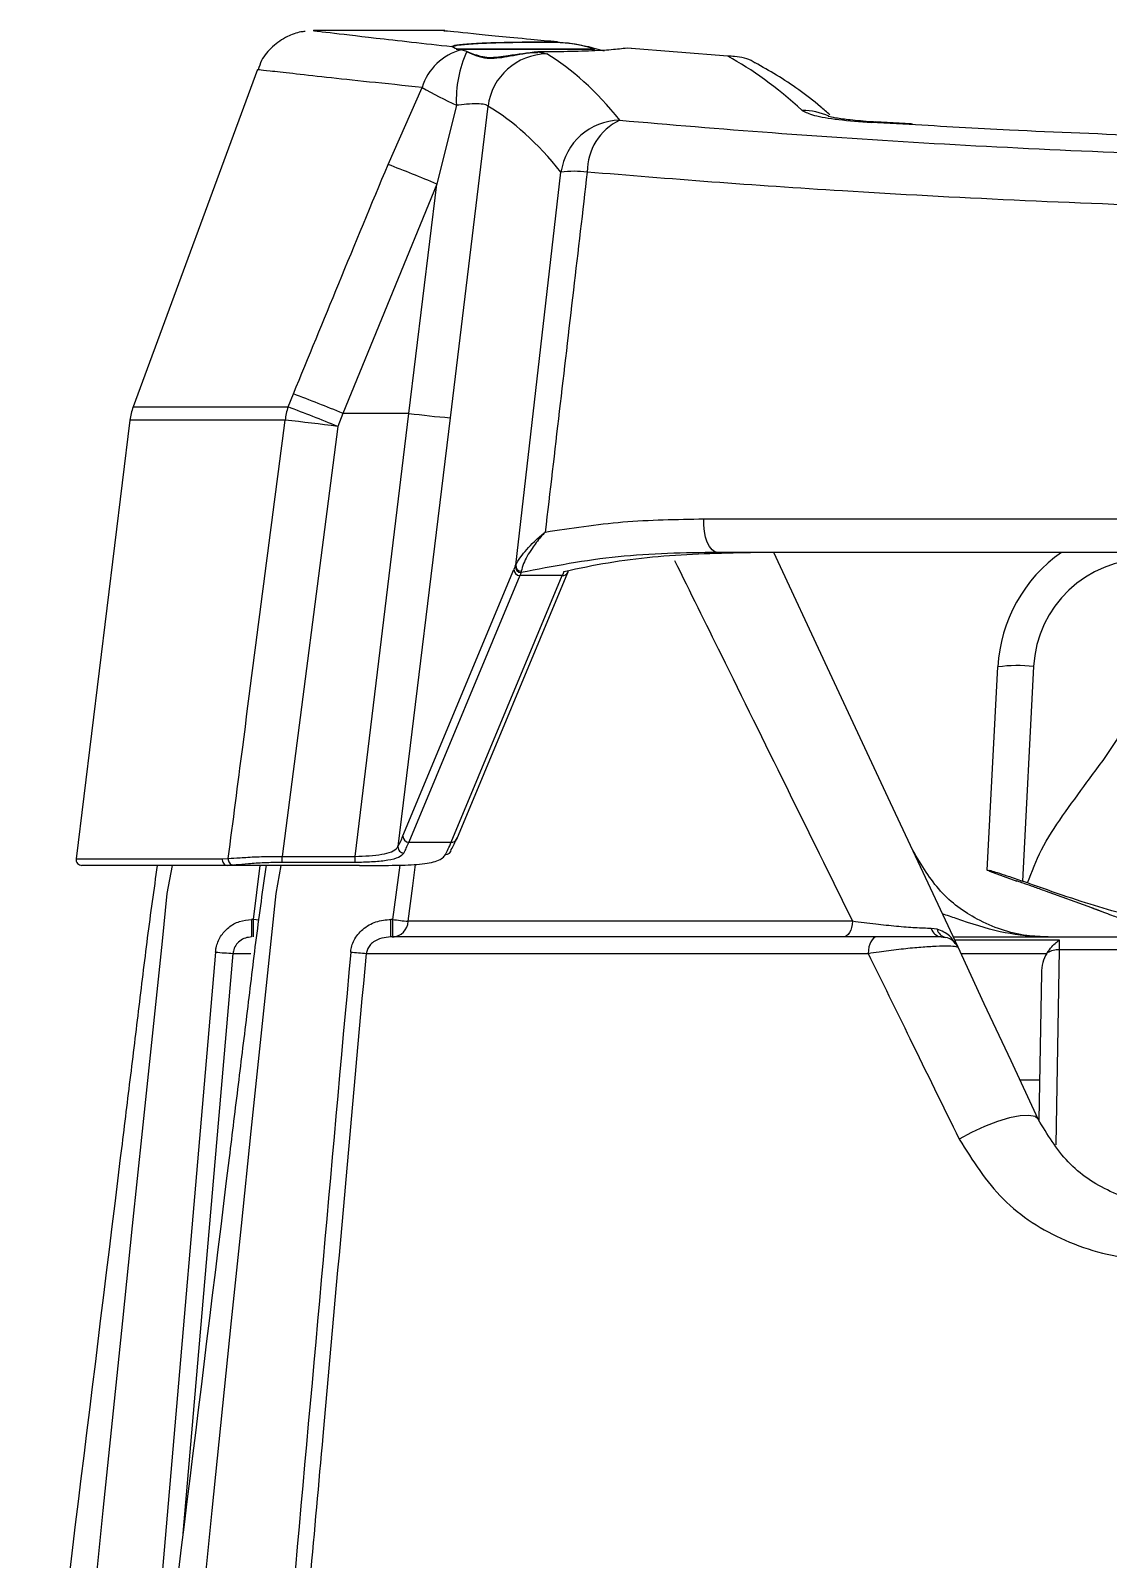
# Model space of a CAD drawing. Extents: x 16.7 to 113.1, y 4.5 to 84.5.
# Drawn here: x 51.481 to 53.288, y 76.967 to 79.53 of the extents above; entities that cross this region are included whole.
import ezdxf

# ---------------------------------------------------------------- set-up
doc = ezdxf.new("R2010")
doc.units = 0
doc.header["$MEASUREMENT"] = 0
doc.layers.add('OBJECT', color=7, linetype='CONTINUOUS')

msp = doc.modelspace()

# ---------------------------------------------------------------- linework, layer by layer
at = {"layer": 'OBJECT'}
for p, q in [((52.1751, 79.5304), (51.9552, 79.5304)), ((52.1927, 79.5004), (52.1872, 79.5037)), ((52.1927, 79.5004), (52.1928, 79.5003)), ((52.2027, 79.4982), (52.1928, 79.5003)), ((52.1933, 79.5003), (52.1932, 79.5004)), ((52.1946, 79.4994), (52.4264, 79.4994)), ((52.4265, 79.4994), (52.1952, 79.4994)), ((52.2121, 79.4955), (52.2027, 79.4982)), ((52.4264, 79.4994), (52.4265, 79.4994)), ((52.4274, 79.5003), (52.4272, 79.5004)), ((52.4274, 79.5003), (52.4275, 79.5003)), ((52.4275, 79.5003), (52.4424, 79.4964)), ((52.4777, 79.5004), (52.4775, 79.5004)), ((52.4776, 79.5004), (52.4775, 79.5004)), ((52.4776, 79.5004), (52.4779, 79.5004)), ((52.4779, 79.5004), (52.4777, 79.5004)), ((52.4813, 79.5009), (52.4779, 79.5004)), ((52.6498, 79.4874), (52.4813, 79.5009)), ((52.4878, 79.5004), (52.4813, 79.5009)), ((51.861, 79.4653), (51.6528, 78.8992)), ((52.0802, 79.3059), (52.1372, 79.435)), ((52.1947, 79.4051), (52.162, 79.2731)), ((52.2477, 79.4036), (52.1842, 78.8811)), ((52.8903, 79.3763), (52.8967, 79.377)), ((52.9541, 79.3728), (52.8903, 79.3763)), ((52.9593, 79.3737), (52.8967, 79.3772)), ((52.9574, 79.3738), (52.8971, 79.3775)), ((52.162, 79.2731), (52.0046, 78.8884)), ((52.1152, 78.8884), (52.162, 79.2731)), ((52.2942, 78.6339), (52.3701, 79.2931)), ((51.9124, 78.8992), (51.9214, 78.9212)), ((51.6528, 78.8992), (51.9124, 78.8992)), ((52.0046, 78.8884), (51.9957, 78.8665)), ((52.1152, 78.8884), (52.0046, 78.8884)), ((52.0249, 78.1456), (52.1152, 78.8884)), ((51.6474, 78.8769), (51.5571, 78.1416)), ((51.9077, 78.8769), (51.6474, 78.8769)), ((51.9957, 78.8665), (51.9028, 78.1456)), ((52.1842, 78.8811), (52.0968, 78.1619)), ((52.6097, 78.7115), (55.3108, 78.7115)), ((52.2935, 78.6321), (52.2942, 78.6339)), ((55.2875, 78.6554), (52.6329, 78.6554)), ((52.1051, 78.1798), (52.2913, 78.6269)), ((52.3011, 78.6165), (52.115, 78.1693)), ((52.186, 78.1693), (52.3722, 78.6165)), ((52.1952, 78.1747), (52.3814, 78.6218)), ((52.3722, 78.6165), (52.3011, 78.6165)), ((52.3036, 78.6236), (52.3033, 78.6215)), ((53.0847, 78.1223), (53.1026, 78.4635)), ((53.1625, 78.464), (53.1437, 78.1041)), ((52.115, 78.1693), (52.186, 78.1693)), ((51.9028, 78.1355), (51.9028, 78.1456)), ((51.9028, 78.1456), (52.0249, 78.1456)), ((52.0249, 78.1355), (52.0249, 78.1456)), ((51.5571, 78.1416), (51.8022, 78.1416)), ((51.8111, 78.1304), (51.567, 78.1304)), ((51.8022, 78.1416), (51.8123, 78.142)), ((51.8211, 78.1308), (51.8111, 78.1304)), ((52.032, 78.1304), (51.8111, 78.1304)), ((51.865, 78.1304), (51.854, 78.0399)), ((52.0249, 78.1355), (51.9028, 78.1355)), ((52.0998, 78.1311), (52.0878, 78.0399)), ((53.0884, 78.1209), (53.0885, 78.1223)), ((53.0884, 78.1209), (53.1344, 78.1042)), ((53.1521, 78.1011), (53.1437, 78.1041)), ((53.2601, 78.0591), (53.1822, 78.0874)), ((53.26, 78.0591), (53.2769, 78.0529)), ((51.854, 78.0399), (51.8514, 78.0399)), ((51.8514, 78.0399), (51.8514, 78.0104)), ((51.854, 78.0399), (51.854, 78.0104)), ((52.0878, 78.0399), (52.085, 78.0399)), ((52.085, 78.0104), (52.085, 78.0399)), ((52.0878, 78.0399), (52.0878, 78.0104)), ((52.859, 78.0367), (52.1139, 78.0367)), ((53.0008, 78.0233), (52.9909, 78.0246)), ((52.8997, 78.0104), (52.085, 78.0104)), ((53.0076, 78.0104), (53.0144, 78.0098)), ((53.0277, 78.0104), (53.6847, 78.0104)), ((53.2061, 78.0049), (53.0303, 78.0049)), ((51.7909, 77.9851), (51.6559, 76.4104)), ((51.8203, 77.983), (51.8499, 77.983)), ((52.0438, 77.983), (52.8849, 77.983)), ((53.0407, 77.9826), (53.1846, 77.9826)), ((53.1846, 77.9826), (53.1855, 77.984)), ((53.2002, 77.662), (53.2059, 77.989)), ((53.6847, 77.989), (53.2059, 77.989)), ((53.1756, 77.9496), (53.1713, 77.7032)), ((53.1725, 77.7704), (53.1396, 77.7704))]:
    msp.add_line(p, q, dxfattribs=at)
at = {"layer": 'OBJECT', "flags": 128}
for points in [[(52.6329, 78.6554), (52.628, 78.6565), (52.6233, 78.6598), (52.619, 78.6651), (52.6154, 78.6723), (52.6125, 78.6809), (52.6106, 78.6906), (52.6096, 78.7009), (52.6097, 78.7115)], [(53.0358, 77.9931), (52.9228, 78.2353), (52.8172, 78.4619), (52.727, 78.6554)], [(52.382, 78.6245), (52.3817, 78.6228), (52.3814, 78.6218)], [(51.7182, 78.1304), (51.7095, 78.0835), (51.7012, 78.0032), (51.6679, 77.685), (51.6513, 77.5259), (51.6348, 77.3668), (51.6022, 77.0486), (51.5807, 76.8364)], [(51.9006, 78.1304), (51.892, 78.0835), (51.8836, 78.0032), (51.8503, 77.685), (51.8338, 77.5259), (51.8173, 77.3668), (51.7847, 77.0486), (51.7632, 76.8364)], [(52.1139, 78.0367), (52.1216, 78.0962), (52.1263, 78.1321)], [(53.0884, 78.1209), (53.0864, 78.1217), (53.0851, 78.1221), (53.0847, 78.1223)], [(51.8638, 78.0387), (51.8591, 78.0392), (51.854, 78.0399)], [(52.859, 78.0367), (52.8584, 78.0314), (52.8573, 78.0264), (52.8558, 78.0219), (52.8538, 78.0179), (52.8516, 78.0147), (52.849, 78.0123), (52.8463, 78.0109), (52.8435, 78.0104)], [(52.8997, 78.0104), (52.897, 78.0099), (52.8943, 78.0084), (52.8919, 78.0059), (52.8897, 78.0025), (52.8878, 77.9984), (52.8864, 77.9937), (52.8854, 77.9885), (52.8849, 77.983)], [(53.1702, 77.7047), (53.1247, 77.8025), (53.0798, 77.8986), (53.0358, 77.9931)], [(53.2059, 77.989), (53.206, 77.9953), (53.206, 78.0006), (53.2061, 78.0049)], [(51.7369, 77.0099), (51.7931, 77.6656), (51.8203, 77.983)], [(53.1702, 77.7047), (53.1649, 77.7094), (53.1547, 77.7113), (53.1402, 77.7105), (53.1222, 77.7069), (53.1018, 77.7008), (53.0801, 77.6924), (53.0584, 77.6824), (53.0379, 77.6712)]]:
    msp.add_lwpolyline(points, dxfattribs=at)
at = {"layer": 'OBJECT'}
for centre, radius, start, end in [((52.1872, 79.5027), 0.001, 30.3932, 89.9246), ((52.2279, 79.4065), 0.0952, 105.3473, 162.539), ((52.1929, 79.4995), 0.000935, 69.8741, 98.9363), ((52.193, 79.4994), 0.000917, 70.1028, 99.2479), ((52.3927, 79.4138), 0.1982, 155.6675, 182.5325), ((52.3473, 79.3908), 0.1004, 90.6217, 172.6577), ((52.4273, 79.4994), 0.000935, 95.1366, 182.0443), ((52.4274, 79.4994), 0.000928, 94.947, 181.4479), ((52.5267, 80.1129), 0.7818, 240.114, 244.8721), ((52.4701, 79.279), 0.101, 90.8671, 171.9952), ((52.5096, 79.2937), 0.0955, 115.41, 180.3894), ((52.7765, 79.2986), 0.0978, 64.1689, 91.0289), ((50.8432, 76.1024), 3.434, 67.4163, 68.8862), ((52.392, 79.1171), 0.1773, 82.8778, 97.1222), ((50.7507, 75.8277), 3.3076, 67.7218, 69.2712), ((51.7466, 78.8647), 0.1, 159.8, 173), ((52.0176, 78.865), 0.1106, 161.9541, 173.8105), ((50.7444, 75.8096), 3.3031, 67.7375, 69.2902), ((52.2872, 80.1824), 1.3053, 262.4276, 265.4718), ((51.5749, 75.6929), 3.2014, 82.4457, 84.0333), ((52.3037, 78.6317), 0.0102, 178.1894, 267.9337), ((52.3044, 78.6338), 0.0102, 179.3435, 265.2499), ((53.3523, 78.4504), 0.25, 124.9152, 177), ((53.3523, 78.4541), 0.19, 90, 177), ((52.3015, 78.6267), 0.0102, 178.7699, 267.9065), ((52.373, 78.6256), 0.00921, 264.783, 335.6628), ((53.1347, 78.2174), 0.2481, 83.565, 97.4347), ((52.1153, 78.1795), 0.0102, 178.7665, 267.9098), ((52.1868, 78.1785), 0.00921, 264.7774, 335.663), ((52.107, 78.1613), 0.0102, 176.6226, 268.0973), ((52.1769, 78.1579), 0.00933, 266.5372, 354.4859), ((51.567, 78.1404), 0.01, 173, 270), ((51.8118, 78.14), 0.00967, 170.6545, 266.279), ((51.822, 78.1406), 0.00985, 171.8413, 264.8764), ((52.2188, 79.019), 0.9879, 262.3807, 263.9022), ((52.0861, 78.0381), 0.0278, 273.4855, 357.167), ((53.0099, 78.03), 0.0197, 195.8847, 263.3447), ((53.0194, 78.0284), 0.0193, 195.2977, 255.0695), ((53.0086, 77.9804), 0.03, 25, 78.8348), ((51.8493, 78.5983), 0.616, 264.5641, 267.3089), ((52.1077, 78.9557), 0.9748, 264.6873, 266.2414), ((53.2048, 77.9489), 0.0401, 88.4231, 118.9191)]:
    msp.add_arc(centre, radius, start, end, dxfattribs=at)
for centre, major_axis, ratio, start_param, end_param in [((50.0713, 62.1534), (2.1689, 17.375), 0.120232, 6.166548, 6.230996), ((54.6326, 62.1534), (-2.1689, 17.375), 0.120232, 6.143924, 6.197792), ((49.9728, 62.1656), (2.1692, 17.275), 0.120906, 6.166722, 6.23117), ((52.2573, 78.1566), (0.064, 0.5099), 0.120906, 0.385369, 0.412418), ((52.2672, 78.1554), (0.0641, 0.4999), 0.123247, 0.385982, 0.413031), ((52.3382, 78.1554), (0.0641, 0.4999), 0.123247, 0.377133, 0.413031), ((52.1377, 78.6316), (0.0615, 0.4899), 0.120906, 3.445752, 3.554011), ((52.1476, 78.6304), (0.0615, 0.4999), 0.118561, 3.445151, 3.55341), ((52.2186, 78.6304), (0.0615, 0.4999), 0.118561, 3.426946, 3.55341), ((52.2285, 78.6292), (0.0615, 0.4899), 0.120906, 3.427547, 3.554011), ((53.2056, 77.9491), (0.0008, 0.0477), 0.62936, 0.801932, 1.57041)]:
    msp.add_ellipse(centre, major_axis=major_axis, ratio=ratio, start_param=start_param, end_param=end_param, dxfattribs=at)
for points, knots in [([(51.941, 79.529), (51.9386, 79.5287), (51.9287, 79.5276), (51.9089, 79.5204), (51.886, 79.5045), (51.8688, 79.4847), (51.8641, 79.47), (51.8624, 79.4647)], [0, 0, 0, 0, 0.070425, 0.292427, 0.570963, 0.847138, 1, 1, 1, 1]), ([(51.9548, 79.5304), (51.9549, 79.5304), (51.9561, 79.5302), (51.9586, 79.5299), (51.9611, 79.5296), (51.9879, 79.5264), (52.0504, 79.5188), (52.1413, 79.5088), (52.1872, 79.5037)], [0, 0, 0, 0, 0.010095, 0.094011, 0.176827, 0.354266, 0.673199, 1, 1, 1, 1]), ([(52.3645, 79.5113), (52.3492, 79.5127), (52.2903, 79.5182), (52.2164, 79.5255), (52.1694, 79.5304), (52.1738, 79.5299), (52.1752, 79.5298)], [0, 0, 0, 0, 0.124351, 0.47667, 0.839266, 1, 1, 1, 1]), ([(52.1872, 79.5037), (52.1889, 79.5046), (52.1921, 79.5064), (52.218, 79.5088), (52.2564, 79.5104), (52.3042, 79.5114), (52.3418, 79.5115), (52.3615, 79.5113), (52.3645, 79.5113)], [0, 0, 0, 0, 0.193241, 0.386488, 0.579566, 0.772391, 0.965024, 1, 1, 1, 1]), ([(52.3644, 79.5103), (52.3475, 79.5104), (52.3137, 79.5105), (52.2651, 79.5097), (52.2248, 79.5081), (52.1974, 79.5059), (52.1886, 79.5039), (52.1883, 79.5028), (52.1882, 79.5027)], [0, 0, 0, 0, 0.192566, 0.385131, 0.577738, 0.770507, 0.963513, 1, 1, 1, 1]), ([(52.4264, 79.4994), (52.4123, 79.5034), (52.393, 79.5089), (52.3705, 79.51), (52.3644, 79.5103)], [0, 0, 0, 0, 0.728743, 1, 1, 1, 1]), ([(52.3645, 79.5113), (52.3812, 79.5095), (52.4037, 79.5072), (52.4224, 79.5017), (52.4274, 79.5003)], [0, 0, 0, 0, 0.7368912, 1, 1, 1, 1]), ([(52.3312, 79.4947), (52.3143, 79.4927), (52.2853, 79.4892), (52.2487, 79.4826), (52.226, 79.4895), (52.2156, 79.494), (52.2121, 79.4955)], [0, 0, 0, 0, 0.35693, 0.612991, 0.87017, 1, 1, 1, 1]), ([(52.213, 79.4946), (52.2233, 79.49), (52.2415, 79.4819), (52.2811, 79.4863), (52.3106, 79.4933), (52.3284, 79.4936), (52.3313, 79.4937)], [0, 0, 0, 0, 0.350739, 0.62487, 0.939555, 1, 1, 1, 1]), ([(52.4776, 79.5004), (52.4695, 79.4995), (52.4533, 79.4977), (52.4119, 79.4957), (52.3693, 79.4947), (52.3417, 79.4947), (52.3312, 79.4947)], [0, 0, 0, 0, 0.276323, 0.552659, 0.828641, 1, 1, 1, 1]), ([(52.3312, 79.4947), (52.3313, 79.4947), (52.3391, 79.4936), (52.3427, 79.4924), (52.3462, 79.4912)], [0, 0, 0, 0, 0.008014, 1, 1, 1, 1]), ([(52.6955, 79.4759), (52.6945, 79.4766), (52.6847, 79.4839), (52.6683, 79.4866), (52.6537, 79.4874), (52.6499, 79.4874), (52.6498, 79.4874)], [0, 0, 0, 0, 0.079323, 0.761322, 0.99073, 1, 1, 1, 1]), ([(52.821, 79.3892), (52.8157, 79.3937), (52.7863, 79.4193), (52.7448, 79.4488), (52.7078, 79.4696), (52.6958, 79.4763)], [0, 0, 0, 0, 0.127583, 0.719096, 1, 1, 1, 1]), ([(52.1372, 79.435), (52.1066, 79.4382), (52.0456, 79.4444), (51.9737, 79.4522), (51.9174, 79.4585), (51.8813, 79.4626), (51.8629, 79.4647), (51.8626, 79.4647), (51.8625, 79.4647)], [0, 0, 0, 0, 0.1775137, 0.3550286, 0.5387832, 0.7225382, 0.8847998, 1, 1, 1, 1]), ([(52.2477, 79.4036), (52.2463, 79.4047), (52.2434, 79.4068), (52.2302, 79.4078), (52.2134, 79.4072), (52.2005, 79.4057), (52.1947, 79.4051)], [0, 0, 0, 0, 0.26233, 0.524835, 0.78459, 1, 1, 1, 1]), ([(52.4686, 79.38), (52.5526, 79.3729), (52.721, 79.3586), (52.9938, 79.3407), (53.2775, 79.3264), (53.5706, 79.317), (53.8686, 79.3127), (54.1668, 79.3136), (54.4609, 79.32), (54.7477, 79.3312), (55.0091, 79.3457), (55.245, 79.3623), (55.3829, 79.3741), (55.4519, 79.38)], [0, 0, 0, 0, 0.0941084, 0.1885081, 0.2826058, 0.3767764, 0.4712531, 0.5654204, 0.6584643, 0.7518055, 0.8448573, 0.9224279, 1, 1, 1, 1]), ([(52.7747, 79.3964), (52.7801, 79.3936), (52.7908, 79.3881), (52.8326, 79.3808), (52.8713, 79.3778), (52.8903, 79.3763)], [0, 0, 0, 0, 0.3369483, 0.673845, 1, 1, 1, 1]), ([(52.8966, 79.377), (52.895, 79.3771), (52.8795, 79.378), (52.8553, 79.3803), (52.8313, 79.3835), (52.8186, 79.3862), (52.8183, 79.3863), (52.8182, 79.3864)], [0, 0, 0, 0, 0.038175, 0.366099, 0.647639, 0.876229, 1, 1, 1, 1]), ([(54.9774, 79.3733), (54.9304, 79.3706), (54.8189, 79.3641), (54.6337, 79.356), (54.4244, 79.349), (54.2115, 79.3446), (53.9989, 79.3428), (53.786, 79.3436), (53.5722, 79.3471), (53.3493, 79.3536), (53.1416, 79.362), (53.0098, 79.3696), (52.9541, 79.3728)], [0, 0, 0, 0, 0.073735, 0.174905, 0.279004, 0.383102, 0.484278, 0.585454, 0.689583, 0.793713, 0.912817, 1, 1, 1, 1]), ([(51.9214, 78.9212), (51.9467, 78.9829), (51.9993, 79.1112), (52.0526, 79.2394), (52.0802, 79.3059)], [0, 0, 0, 0, 0.480478, 1, 1, 1, 1]), ([(52.414, 79.2931), (52.4063, 79.227), (52.3828, 79.0258), (52.3594, 78.8247), (52.3436, 78.6895)], [0, 0, 0, 0, 0.328344, 1, 1, 1, 1]), ([(55.5064, 79.2931), (55.4186, 79.2859), (55.2427, 79.2716), (54.9578, 79.2537), (54.6616, 79.2395), (54.3557, 79.2303), (54.0449, 79.2261), (53.7341, 79.2272), (53.4274, 79.2338), (53.1284, 79.2452), (52.8595, 79.2598), (52.6206, 79.2761), (52.4829, 79.2874), (52.414, 79.2931)], [0, 0, 0, 0, 0.0947289, 0.1897538, 0.2844742, 0.3792526, 0.4743386, 0.5691143, 0.6628629, 0.7569108, 0.8506657, 0.9253324, 1, 1, 1, 1]), ([(51.8123, 78.142), (51.8203, 78.2043), (51.852, 78.4492), (51.8839, 78.6942), (51.9077, 78.8769)], [0, 0, 0, 0, 0.254031, 1, 1, 1, 1]), ([(52.3436, 78.6895), (52.3867, 78.6961), (52.4733, 78.7094), (52.5641, 78.7108), (52.6097, 78.7115)], [0, 0, 0, 0, 0.497922, 1, 1, 1, 1]), ([(52.2942, 78.6339), (52.2966, 78.6383), (52.3026, 78.6495), (52.3205, 78.6695), (52.3361, 78.6834), (52.3426, 78.6887), (52.3435, 78.6894), (52.3436, 78.6895)], [0, 0, 0, 0, 0.291273, 0.731775, 0.961022, 0.99599, 1, 1, 1, 1]), ([(52.3436, 78.6895), (52.3435, 78.6894), (52.3427, 78.6886), (52.3403, 78.6859), (52.3323, 78.6769), (52.3192, 78.6597), (52.307, 78.6383), (52.3046, 78.6278), (52.3036, 78.6236)], [0, 0, 0, 0, 0.003813, 0.036465, 0.111777, 0.383706, 0.753032, 1, 1, 1, 1]), ([(52.6329, 78.6554), (52.5768, 78.6545), (52.4638, 78.6526), (52.357, 78.6319), (52.3033, 78.6215)], [0, 0, 0, 0, 0.497068, 1, 1, 1, 1]), ([(52.3751, 78.6231), (52.3786, 78.6239), (52.43, 78.636), (52.5327, 78.6519), (52.6359, 78.6542), (52.6879, 78.6554)], [0, 0, 0, 0, 0.03518, 0.514633, 1, 1, 1, 1]), ([(52.5605, 78.6416), (52.5864, 78.5893), (52.6476, 78.4654), (52.7471, 78.2638), (52.8217, 78.1125), (52.859, 78.0367)], [0, 0, 0, 0, 0.267535, 0.633326, 1, 1, 1, 1]), ([(53.1521, 78.1011), (53.1594, 78.1198), (53.1748, 78.1594), (53.2111, 78.2145), (53.2456, 78.2612), (53.2733, 78.2985), (53.2928, 78.3261), (53.3125, 78.3575), (53.3322, 78.3944), (53.3384, 78.4248), (53.3414, 78.4396)], [0, 0, 0, 0, 0.15382, 0.32546, 0.503781, 0.600006, 0.681858, 0.763121, 0.884544, 1, 1, 1, 1]), ([(51.8123, 78.142), (51.8184, 78.1425), (51.8305, 78.1433), (51.8596, 78.1451), (51.8849, 78.1457), (51.8996, 78.1456), (51.9028, 78.1456)], [0, 0, 0, 0, 0.302947, 0.605662, 0.913217, 1, 1, 1, 1]), ([(52.0249, 78.1456), (52.033, 78.1458), (52.049, 78.1463), (52.0705, 78.1489), (52.0869, 78.1531), (52.0945, 78.158), (52.0964, 78.1612), (52.0968, 78.1619)], [0, 0, 0, 0, 0.231455, 0.462802, 0.696834, 0.935031, 1, 1, 1, 1]), ([(52.1066, 78.1511), (52.1042, 78.1485), (52.0995, 78.1434), (52.081, 78.1387), (52.0567, 78.1361), (52.0367, 78.1355), (52.0262, 78.1355), (52.0249, 78.1355)], [0, 0, 0, 0, 0.247398, 0.49508, 0.735442, 0.967351, 1, 1, 1, 1]), ([(52.032, 78.1304), (52.0487, 78.1304), (52.0822, 78.1304), (52.1259, 78.1313), (52.1586, 78.1355), (52.1723, 78.1424), (52.1757, 78.1477), (52.1763, 78.1486)], [0, 0, 0, 0, 0.235871, 0.471661, 0.709709, 0.951942, 1, 1, 1, 1]), ([(53.187, 78.0104), (53.175, 78.0109), (53.1334, 78.0127), (53.0704, 78.0349), (53.0039, 78.082), (52.9748, 78.1307), (52.9604, 78.1547)], [0, 0, 0, 0, 0.130798, 0.454343, 0.731133, 1, 1, 1, 1]), ([(51.4808, 76.4104), (51.5312, 76.8203), (51.5866, 77.2712), (51.6469, 77.7632), (51.6621, 77.8861), (51.6766, 78.0087), (51.688, 78.09), (51.6937, 78.1304)], [0, 0, 0, 0, 0.71491, 0.786401, 0.857892, 0.929384, 1, 1, 1, 1]), ([(51.6633, 76.4104), (51.7136, 76.8203), (51.7691, 77.2712), (51.8293, 77.7632), (51.8446, 77.8861), (51.8591, 78.0089), (51.8705, 78.0905), (51.8762, 78.1311)], [0, 0, 0, 0, 0.714596, 0.786056, 0.857516, 0.928976, 1, 1, 1, 1]), ([(51.9028, 78.1355), (51.8926, 78.1353), (51.8723, 78.135), (51.8452, 78.133), (51.829, 78.1315), (51.8226, 78.1309), (51.8211, 78.1308)], [0, 0, 0, 0, 0.30101, 0.601823, 0.907076, 1, 1, 1, 1]), ([(53.0885, 78.1223), (53.0914, 78.1214), (53.0973, 78.1198), (53.1128, 78.1148), (53.129, 78.1093), (53.1396, 78.1055), (53.1437, 78.1041)], [0, 0, 0, 0, 0.272659, 0.546139, 0.8274, 1, 1, 1, 1]), ([(53.1822, 78.0874), (53.1755, 78.0898), (53.163, 78.0943), (53.1475, 78.0997), (53.1379, 78.103), (53.1336, 78.1045), (53.1342, 78.1043), (53.1344, 78.1042)], [0, 0, 0, 0, 0.269503, 0.506964, 0.727957, 0.93863, 1, 1, 1, 1]), ([(53.3686, 78.0404), (53.3571, 78.0414), (53.334, 78.0433), (53.2807, 78.0577), (53.2192, 78.0773), (53.1745, 78.0931), (53.1521, 78.1011)], [0, 0, 0, 0, 0.249468, 0.499319, 0.749167, 1, 1, 1, 1]), ([(53.187, 78.0104), (53.1868, 78.0104), (53.1858, 78.0104), (53.1813, 78.0104), (53.1543, 78.011), (53.103, 78.0179), (53.0526, 78.0345), (53.0174, 78.0465), (53.0097, 78.0491)], [0, 0, 0, 0, 0.002733, 0.016789, 0.074371, 0.454752, 0.880625, 1, 1, 1, 1]), ([(53.3097, 78.0404), (53.3095, 78.0405), (53.309, 78.0407), (53.3039, 78.0427), (53.2939, 78.0465), (53.2801, 78.0517), (53.2681, 78.0562), (53.2613, 78.0587), (53.2601, 78.0591)], [0, 0, 0, 0, 0.124599, 0.319204, 0.5187, 0.729034, 0.951523, 1, 1, 1, 1]), ([(51.7909, 77.9851), (51.7912, 77.9875), (51.7923, 77.9966), (51.7986, 78.0118), (51.8123, 78.0273), (51.8307, 78.0378), (51.8445, 78.0392), (51.8514, 78.0399)], [0, 0, 0, 0, 0.081788, 0.307581, 0.536949, 0.768514, 1, 1, 1, 1]), ([(52.0175, 77.9851), (52.0175, 77.9853), (52.0181, 77.9921), (52.0224, 78.0065), (52.0373, 78.0247), (52.0594, 78.0375), (52.0765, 78.0391), (52.085, 78.0399)], [0, 0, 0, 0, 0.005177, 0.217909, 0.46291, 0.731848, 1, 1, 1, 1]), ([(52.9909, 78.0246), (52.9822, 78.0249), (52.9646, 78.0255), (52.9315, 78.0282), (52.8948, 78.0319), (52.8717, 78.035), (52.859, 78.0367)], [0, 0, 0, 0, 0.220289, 0.445216, 0.694221, 1, 1, 1, 1]), ([(53.0311, 77.9994), (53.0282, 78.0041), (53.0212, 78.0154), (53.0084, 78.0204), (53.0008, 78.0233)], [0, 0, 0, 0, 0.412645, 1, 1, 1, 1]), ([(51.8514, 78.0104), (51.8479, 78.0101), (51.8408, 78.0094), (51.8313, 78.0041), (51.8243, 77.9964), (51.8211, 77.9888), (51.8205, 77.9842), (51.8203, 77.983)], [0, 0, 0, 0, 0.2364169, 0.4700983, 0.6980882, 0.9199211, 1, 1, 1, 1]), ([(52.085, 78.0104), (52.0798, 78.01), (52.0697, 78.0093), (52.0574, 78.0037), (52.0504, 77.9975), (52.0465, 77.992), (52.0445, 77.9875), (52.044, 77.984), (52.0438, 77.983)], [0, 0, 0, 0, 0.295538, 0.575717, 0.740309, 0.809194, 0.945638, 1, 1, 1, 1]), ([(52.8849, 77.983), (52.891, 77.9839), (52.9071, 77.9864), (52.9355, 77.99), (52.9666, 77.9931), (52.994, 77.9951), (53.0163, 77.9958), (53.0319, 77.9953), (53.0345, 77.9938), (53.0358, 77.9931)], [0, 0, 0, 0, 0.099425, 0.265865, 0.416098, 0.557611, 0.700775, 0.851618, 1, 1, 1, 1]), ([(53.0076, 78.0104), (53.0069, 78.0104), (53.0046, 78.0104), (52.9959, 78.0104), (52.9799, 78.0104), (52.96, 78.0104), (52.9371, 78.0104), (52.9163, 78.0104), (52.9042, 78.0104), (52.8997, 78.0104)], [0, 0, 0, 0, 0.072611, 0.232464, 0.384311, 0.536497, 0.701328, 0.887553, 1, 1, 1, 1]), ([(53.1855, 77.984), (53.1879, 77.9874), (53.1926, 77.9942), (53.1997, 78.001), (53.2042, 78.0039), (53.206, 78.0048), (53.2061, 78.0049)], [0, 0, 0, 0, 0.378294, 0.740606, 0.99227, 1, 1, 1, 1]), ([(52.0175, 77.9851), (51.9845, 77.6182), (51.9374, 77.0933), (51.8905, 76.5684), (51.8764, 76.4104)], [0, 0, 0, 0, 0.699038, 1, 1, 1, 1]), ([(51.9446, 76.8748), (51.9464, 76.8948), (51.9553, 76.9943), (51.9883, 77.3637), (52.0196, 77.7132), (52.0438, 77.983)], [0, 0, 0, 0, 0.0539192, 0.2695963, 1, 1, 1, 1]), ([(52.8849, 77.983), (52.9083, 77.9354), (52.959, 77.8321), (53.0102, 77.7275), (53.0379, 77.6712)], [0, 0, 0, 0, 0.460735, 1, 1, 1, 1]), ([(53.3968, 77.5604), (53.3907, 77.5605), (53.3536, 77.5614), (53.2896, 77.5794), (53.2162, 77.6284), (53.1855, 77.6794), (53.1702, 77.7047)], [0, 0, 0, 0, 0.063317, 0.382239, 0.692331, 1, 1, 1, 1]), ([(53.0379, 77.6712), (53.0603, 77.6356), (53.1055, 77.5641), (53.2143, 77.4951), (53.3077, 77.4705), (53.3613, 77.4693), (53.3703, 77.4691)], [0, 0, 0, 0, 0.304165, 0.612213, 0.935018, 1, 1, 1, 1])]:
    msp.add_open_spline(points, degree=3, knots=knots, dxfattribs=at)

doc.saveas('drawing.dxf')
